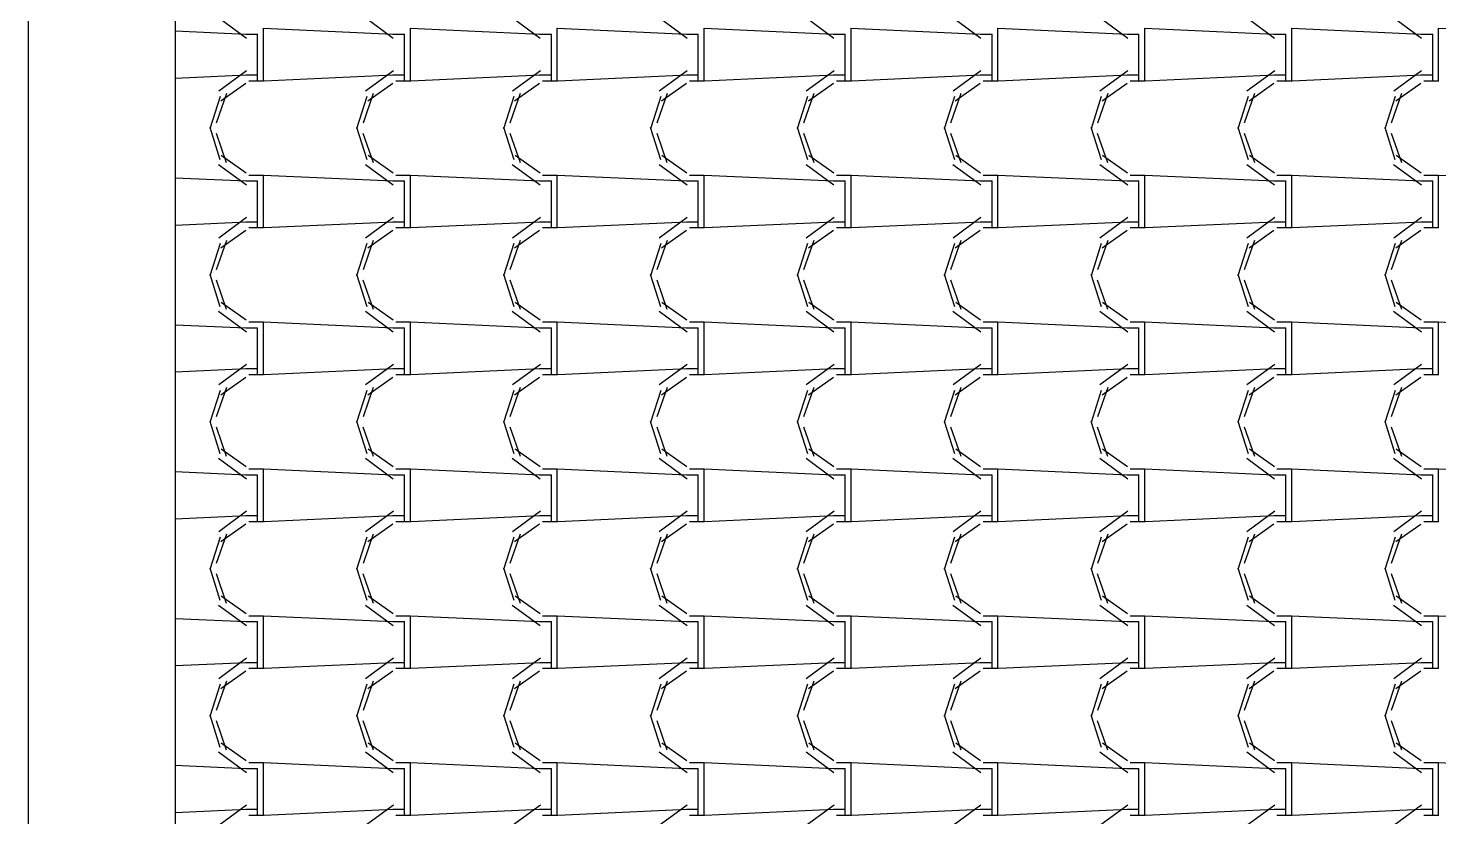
# Model space of a CAD drawing. Header units: millimetres. Extents: x -336 to -33, y -135 to 770.
# Drawn here: x -178.432 to -175.551, y 733.378 to 734.989 of the extents above; entities that cross this region are included whole.
import ezdxf

# ---------------------------------------------------------------- set-up
doc = ezdxf.new("R2010")
doc.units = ezdxf.units.MM
doc.header["$LTSCALE"] = 50
doc.header["$MEASUREMENT"] = 0
doc.layers.add('-HIDRO', color=8, linetype='CONTINUOUS')

msp = doc.modelspace()

# ---------------------------------------------------------------- linework, layer by layer
at = {"layer": '-HIDRO', "linetype": 'Continuous'}
for p, q in [((-178.4324, 747.2511), (-178.4324, 709.8333)), ((-178.1324, 746.9511), (-178.1324, 724.1333)), ((-177.9878, 734.9758), (-178.1324, 734.9823)), ((-178.0436, 735.0104), (-177.9866, 734.9684)), ((-177.6878, 734.9758), (-177.9518, 734.9878)), ((-177.9517, 734.8925), (-177.9517, 734.9885)), ((-177.7436, 735.0104), (-177.6866, 734.9684)), ((-177.3878, 734.9758), (-177.6518, 734.9878)), ((-177.6517, 734.8925), (-177.6517, 734.9885)), ((-177.4436, 735.0104), (-177.3866, 734.9684)), ((-177.0878, 734.9758), (-177.3518, 734.9878)), ((-177.3517, 734.8925), (-177.3517, 734.9885)), ((-177.1436, 735.0104), (-177.0866, 734.9684)), ((-176.7878, 734.9758), (-177.0518, 734.9878)), ((-177.0517, 734.8925), (-177.0517, 734.9885)), ((-176.8436, 735.0104), (-176.7866, 734.9684)), ((-176.4878, 734.9758), (-176.7518, 734.9878)), ((-176.7517, 734.8925), (-176.7517, 734.9885)), ((-176.5436, 735.0104), (-176.4866, 734.9684)), ((-176.1878, 734.9758), (-176.4518, 734.9878)), ((-176.4517, 734.8925), (-176.4517, 734.9885)), ((-176.2436, 735.0104), (-176.1866, 734.9684)), ((-175.8878, 734.9758), (-176.1518, 734.9878)), ((-176.1517, 734.8925), (-176.1517, 734.9885)), ((-175.9436, 735.0104), (-175.8866, 734.9684)), ((-175.5878, 734.9758), (-175.8518, 734.9878)), ((-175.8517, 734.8925), (-175.8517, 734.9885)), ((-175.6436, 735.0103), (-175.5866, 734.9683)), ((-175.2878, 734.9758), (-175.5518, 734.9878)), ((-175.5517, 734.8925), (-175.5517, 734.9885)), ((-177.9877, 734.9765), (-177.9637, 734.9765)), ((-177.9637, 734.8925), (-177.9637, 734.9765)), ((-177.6877, 734.9765), (-177.6637, 734.9765)), ((-177.6637, 734.8925), (-177.6637, 734.9765)), ((-177.3877, 734.9765), (-177.3637, 734.9765)), ((-177.3637, 734.8925), (-177.3637, 734.9765)), ((-177.0877, 734.9765), (-177.0637, 734.9765)), ((-177.0637, 734.8925), (-177.0637, 734.9765)), ((-176.7877, 734.9765), (-176.7637, 734.9765)), ((-176.7637, 734.8925), (-176.7637, 734.9765)), ((-176.4877, 734.9765), (-176.4637, 734.9765)), ((-176.4637, 734.8925), (-176.4637, 734.9765)), ((-176.1877, 734.9765), (-176.1637, 734.9765)), ((-176.1637, 734.8925), (-176.1637, 734.9765)), ((-175.8877, 734.9765), (-175.8637, 734.9765)), ((-175.8637, 734.8925), (-175.8637, 734.9765)), ((-175.5877, 734.9765), (-175.5637, 734.9765)), ((-175.5637, 734.8925), (-175.5637, 734.9765)), ((-177.9863, 734.9018), (-178.0433, 734.8598)), ((-177.6863, 734.9018), (-177.7433, 734.8598)), ((-177.3863, 734.9018), (-177.4433, 734.8598)), ((-177.0863, 734.9018), (-177.1433, 734.8598)), ((-176.7863, 734.9018), (-176.8433, 734.8598)), ((-176.4863, 734.9018), (-176.5433, 734.8598)), ((-176.1863, 734.9018), (-176.2433, 734.8598)), ((-175.8863, 734.9018), (-175.9433, 734.8598)), ((-175.5863, 734.9018), (-175.6433, 734.8598)), ((-177.9866, 734.8925), (-178.1324, 734.8859)), ((-177.9878, 734.8753), (-178.0388, 734.8393)), ((-177.9637, 734.8925), (-177.9877, 734.8925)), ((-177.9517, 734.8805), (-177.9817, 734.8805)), ((-177.9637, 734.8805), (-177.9637, 734.8925)), ((-177.9517, 734.8805), (-177.9517, 734.8925)), ((-177.6866, 734.8925), (-177.9506, 734.8805)), ((-177.6878, 734.8753), (-177.7388, 734.8393)), ((-177.6637, 734.8925), (-177.6877, 734.8925)), ((-177.6517, 734.8805), (-177.6817, 734.8805)), ((-177.6637, 734.8805), (-177.6637, 734.8925)), ((-177.6517, 734.8805), (-177.6517, 734.8925)), ((-177.3866, 734.8925), (-177.6506, 734.8805)), ((-177.3878, 734.8753), (-177.4388, 734.8393)), ((-177.3637, 734.8925), (-177.3877, 734.8925)), ((-177.3517, 734.8805), (-177.3817, 734.8805)), ((-177.3637, 734.8805), (-177.3637, 734.8925)), ((-177.3517, 734.8805), (-177.3517, 734.8925)), ((-177.0866, 734.8925), (-177.3506, 734.8805)), ((-177.0878, 734.8753), (-177.1388, 734.8393)), ((-177.0637, 734.8925), (-177.0877, 734.8925)), ((-177.0517, 734.8805), (-177.0817, 734.8805)), ((-177.0637, 734.8805), (-177.0637, 734.8925)), ((-177.0517, 734.8805), (-177.0517, 734.8925)), ((-176.7866, 734.8925), (-177.0506, 734.8805)), ((-176.7878, 734.8753), (-176.8388, 734.8393)), ((-176.7637, 734.8925), (-176.7877, 734.8925)), ((-176.7517, 734.8805), (-176.7817, 734.8805)), ((-176.7637, 734.8805), (-176.7637, 734.8925)), ((-176.7517, 734.8805), (-176.7517, 734.8925)), ((-176.4866, 734.8925), (-176.7506, 734.8805)), ((-176.4878, 734.8753), (-176.5388, 734.8393)), ((-176.4637, 734.8925), (-176.4877, 734.8925)), ((-176.4517, 734.8805), (-176.4817, 734.8805)), ((-176.4637, 734.8805), (-176.4637, 734.8925)), ((-176.4517, 734.8805), (-176.4517, 734.8925)), ((-176.1866, 734.8925), (-176.4506, 734.8805)), ((-176.1878, 734.8753), (-176.2388, 734.8393)), ((-176.1637, 734.8925), (-176.1877, 734.8925)), ((-176.1517, 734.8805), (-176.1817, 734.8805)), ((-176.1637, 734.8805), (-176.1637, 734.8925)), ((-176.1517, 734.8805), (-176.1517, 734.8925)), ((-175.8866, 734.8925), (-176.1506, 734.8805)), ((-175.8878, 734.8753), (-175.9388, 734.8393)), ((-175.8637, 734.8925), (-175.8877, 734.8925)), ((-175.8517, 734.8805), (-175.8817, 734.8805)), ((-175.8637, 734.8805), (-175.8637, 734.8925)), ((-175.8517, 734.8805), (-175.8517, 734.8925)), ((-175.5866, 734.8925), (-175.8506, 734.8805)), ((-175.5878, 734.8753), (-175.6388, 734.8393)), ((-175.5637, 734.8925), (-175.5877, 734.8925)), ((-175.5517, 734.8805), (-175.5817, 734.8805)), ((-175.5637, 734.8805), (-175.5637, 734.8925)), ((-175.5517, 734.8805), (-175.5517, 734.8925)), ((-178.0405, 734.8489), (-178.0615, 734.7829)), ((-178.0275, 734.8549), (-178.0485, 734.7949)), ((-177.7405, 734.8489), (-177.7615, 734.7829)), ((-177.7275, 734.8549), (-177.7485, 734.7949)), ((-177.4405, 734.8489), (-177.4615, 734.7829)), ((-177.4275, 734.8549), (-177.4485, 734.7949)), ((-177.1405, 734.8489), (-177.1615, 734.7829)), ((-177.1275, 734.8549), (-177.1485, 734.7949)), ((-176.8405, 734.8489), (-176.8615, 734.7829)), ((-176.8275, 734.8549), (-176.8485, 734.7949)), ((-176.5405, 734.8489), (-176.5615, 734.7829)), ((-176.5275, 734.8549), (-176.5485, 734.7949)), ((-176.2405, 734.8489), (-176.2615, 734.7829)), ((-176.2275, 734.8549), (-176.2485, 734.7949)), ((-175.9405, 734.8489), (-175.9615, 734.7829)), ((-175.9275, 734.8549), (-175.9485, 734.7949)), ((-175.6405, 734.8489), (-175.6615, 734.7829)), ((-175.6275, 734.8549), (-175.6485, 734.7949)), ((-178.0617, 734.7861), (-178.0407, 734.7201)), ((-177.7617, 734.7861), (-177.7407, 734.7201)), ((-177.4617, 734.7861), (-177.4407, 734.7201)), ((-177.1617, 734.7861), (-177.1407, 734.7201)), ((-176.8617, 734.7861), (-176.8407, 734.7201)), ((-176.5617, 734.7861), (-176.5407, 734.7201)), ((-176.2617, 734.7861), (-176.2407, 734.7201)), ((-175.9617, 734.7861), (-175.9407, 734.7201)), ((-175.6617, 734.7861), (-175.6407, 734.7201)), ((-178.0487, 734.7745), (-178.0277, 734.7145)), ((-177.7487, 734.7745), (-177.7277, 734.7145)), ((-177.4487, 734.7745), (-177.4277, 734.7145)), ((-177.1487, 734.7745), (-177.1277, 734.7145)), ((-176.8487, 734.7745), (-176.8277, 734.7145)), ((-176.5487, 734.7745), (-176.5277, 734.7145)), ((-176.2487, 734.7745), (-176.2277, 734.7145)), ((-175.9487, 734.7745), (-175.9277, 734.7145)), ((-175.6487, 734.7745), (-175.6277, 734.7145)), ((-178.038, 734.7291), (-177.987, 734.6931)), ((-177.738, 734.7291), (-177.687, 734.6931)), ((-177.438, 734.7291), (-177.387, 734.6931)), ((-177.138, 734.7291), (-177.087, 734.6931)), ((-176.838, 734.7291), (-176.787, 734.6931)), ((-176.538, 734.7291), (-176.487, 734.6931)), ((-176.238, 734.7291), (-176.187, 734.6931)), ((-175.938, 734.7291), (-175.887, 734.6931)), ((-175.638, 734.7291), (-175.587, 734.6931)), ((-178.0436, 734.7104), (-177.9866, 734.6684)), ((-177.7436, 734.7104), (-177.6866, 734.6684)), ((-177.4436, 734.7104), (-177.3866, 734.6684)), ((-177.1436, 734.7104), (-177.0866, 734.6684)), ((-176.8436, 734.7104), (-176.7866, 734.6684)), ((-176.5436, 734.7104), (-176.4866, 734.6684)), ((-176.2436, 734.7104), (-176.1866, 734.6684)), ((-175.9436, 734.7104), (-175.8866, 734.6684)), ((-175.6436, 734.7104), (-175.5866, 734.6684)), ((-177.9878, 734.6758), (-178.1324, 734.6823)), ((-177.9877, 734.6765), (-177.9637, 734.6765)), ((-177.9817, 734.6885), (-177.9517, 734.6885)), ((-177.9637, 734.5925), (-177.9637, 734.6765)), ((-177.6878, 734.6758), (-177.9518, 734.6878)), ((-177.9517, 734.5925), (-177.9517, 734.6885)), ((-177.6877, 734.6765), (-177.6637, 734.6765)), ((-177.6817, 734.6885), (-177.6517, 734.6885)), ((-177.6637, 734.5925), (-177.6637, 734.6765)), ((-177.3878, 734.6758), (-177.6518, 734.6878)), ((-177.6517, 734.5925), (-177.6517, 734.6885)), ((-177.3877, 734.6765), (-177.3637, 734.6765)), ((-177.3817, 734.6885), (-177.3517, 734.6885)), ((-177.3637, 734.5925), (-177.3637, 734.6765)), ((-177.0878, 734.6758), (-177.3518, 734.6878)), ((-177.3517, 734.5925), (-177.3517, 734.6885)), ((-177.0877, 734.6765), (-177.0637, 734.6765)), ((-177.0817, 734.6885), (-177.0517, 734.6885)), ((-177.0637, 734.5925), (-177.0637, 734.6765)), ((-176.7878, 734.6758), (-177.0518, 734.6878)), ((-177.0517, 734.5925), (-177.0517, 734.6885)), ((-176.7877, 734.6765), (-176.7637, 734.6765)), ((-176.7817, 734.6885), (-176.7517, 734.6885)), ((-176.7637, 734.5925), (-176.7637, 734.6765)), ((-176.4878, 734.6758), (-176.7518, 734.6878)), ((-176.7517, 734.5925), (-176.7517, 734.6885)), ((-176.4877, 734.6765), (-176.4637, 734.6765)), ((-176.4817, 734.6885), (-176.4517, 734.6885)), ((-176.4637, 734.5925), (-176.4637, 734.6765)), ((-176.1878, 734.6758), (-176.4518, 734.6878)), ((-176.4517, 734.5925), (-176.4517, 734.6885)), ((-176.1877, 734.6765), (-176.1637, 734.6765)), ((-176.1817, 734.6885), (-176.1517, 734.6885)), ((-176.1637, 734.5925), (-176.1637, 734.6765)), ((-175.8878, 734.6758), (-176.1518, 734.6878)), ((-176.1517, 734.5925), (-176.1517, 734.6885)), ((-175.8877, 734.6765), (-175.8637, 734.6765)), ((-175.8817, 734.6885), (-175.8517, 734.6885)), ((-175.8637, 734.5925), (-175.8637, 734.6765)), ((-175.5878, 734.6758), (-175.8518, 734.6878)), ((-175.8517, 734.5925), (-175.8517, 734.6885)), ((-175.5877, 734.6765), (-175.5637, 734.6765)), ((-175.5817, 734.6885), (-175.5517, 734.6885)), ((-175.5637, 734.5925), (-175.5637, 734.6765)), ((-175.2878, 734.6758), (-175.5518, 734.6878)), ((-175.5517, 734.5925), (-175.5517, 734.6885)), ((-177.9866, 734.5925), (-178.1324, 734.5859)), ((-177.9863, 734.6018), (-178.0433, 734.5598)), ((-177.9637, 734.5925), (-177.9877, 734.5925)), ((-177.9517, 734.5805), (-177.9817, 734.5805)), ((-177.9637, 734.5805), (-177.9637, 734.5925)), ((-177.9517, 734.5805), (-177.9517, 734.5925)), ((-177.6866, 734.5925), (-177.9506, 734.5805)), ((-177.6863, 734.6018), (-177.7433, 734.5598)), ((-177.6637, 734.5925), (-177.6877, 734.5925)), ((-177.6517, 734.5805), (-177.6817, 734.5805)), ((-177.6637, 734.5805), (-177.6637, 734.5925)), ((-177.6517, 734.5805), (-177.6517, 734.5925)), ((-177.3866, 734.5925), (-177.6506, 734.5805)), ((-177.3863, 734.6018), (-177.4433, 734.5598)), ((-177.3637, 734.5925), (-177.3877, 734.5925)), ((-177.3517, 734.5805), (-177.3817, 734.5805)), ((-177.3637, 734.5805), (-177.3637, 734.5925)), ((-177.3517, 734.5805), (-177.3517, 734.5925)), ((-177.0866, 734.5925), (-177.3506, 734.5805)), ((-177.0863, 734.6018), (-177.1433, 734.5598)), ((-177.0637, 734.5925), (-177.0877, 734.5925)), ((-177.0517, 734.5805), (-177.0817, 734.5805)), ((-177.0637, 734.5805), (-177.0637, 734.5925)), ((-177.0517, 734.5805), (-177.0517, 734.5925)), ((-176.7866, 734.5925), (-177.0506, 734.5805)), ((-176.7863, 734.6018), (-176.8433, 734.5598)), ((-176.7637, 734.5925), (-176.7877, 734.5925)), ((-176.7517, 734.5805), (-176.7817, 734.5805)), ((-176.7637, 734.5805), (-176.7637, 734.5925)), ((-176.7517, 734.5805), (-176.7517, 734.5925)), ((-176.4866, 734.5925), (-176.7506, 734.5805)), ((-176.4863, 734.6018), (-176.5433, 734.5598)), ((-176.4637, 734.5925), (-176.4877, 734.5925)), ((-176.4517, 734.5805), (-176.4817, 734.5805)), ((-176.4637, 734.5805), (-176.4637, 734.5925)), ((-176.4517, 734.5805), (-176.4517, 734.5925)), ((-176.1866, 734.5925), (-176.4506, 734.5805)), ((-176.1863, 734.6018), (-176.2433, 734.5598)), ((-176.1637, 734.5925), (-176.1877, 734.5925)), ((-176.1517, 734.5805), (-176.1817, 734.5805)), ((-176.1637, 734.5805), (-176.1637, 734.5925)), ((-176.1517, 734.5805), (-176.1517, 734.5925)), ((-175.8866, 734.5925), (-176.1506, 734.5805)), ((-175.8863, 734.6018), (-175.9433, 734.5598)), ((-175.8637, 734.5925), (-175.8877, 734.5925)), ((-175.8517, 734.5805), (-175.8817, 734.5805)), ((-175.8637, 734.5805), (-175.8637, 734.5925)), ((-175.8517, 734.5805), (-175.8517, 734.5925)), ((-175.5866, 734.5925), (-175.8506, 734.5805)), ((-175.5863, 734.6018), (-175.6433, 734.5598)), ((-175.5637, 734.5925), (-175.5877, 734.5925)), ((-175.5517, 734.5805), (-175.5817, 734.5805)), ((-175.5637, 734.5805), (-175.5637, 734.5925)), ((-175.5517, 734.5805), (-175.5517, 734.5925)), ((-178.0275, 734.5549), (-178.0485, 734.4949)), ((-177.9878, 734.5753), (-178.0388, 734.5393)), ((-177.7275, 734.5549), (-177.7485, 734.4949)), ((-177.6878, 734.5753), (-177.7388, 734.5393)), ((-177.4275, 734.5549), (-177.4485, 734.4949)), ((-177.3878, 734.5753), (-177.4388, 734.5393)), ((-177.1275, 734.5549), (-177.1485, 734.4949)), ((-177.0878, 734.5753), (-177.1388, 734.5393)), ((-176.8275, 734.5549), (-176.8485, 734.4949)), ((-176.7878, 734.5753), (-176.8388, 734.5393)), ((-176.5275, 734.5549), (-176.5485, 734.4949)), ((-176.4878, 734.5753), (-176.5388, 734.5393)), ((-176.2275, 734.5549), (-176.2485, 734.4949)), ((-176.1878, 734.5753), (-176.2388, 734.5393)), ((-175.9275, 734.5549), (-175.9485, 734.4949)), ((-175.8878, 734.5753), (-175.9388, 734.5393)), ((-175.6275, 734.5549), (-175.6485, 734.4949)), ((-175.5878, 734.5753), (-175.6388, 734.5393)), ((-178.0405, 734.5489), (-178.0615, 734.4829)), ((-177.7405, 734.5489), (-177.7615, 734.4829)), ((-177.4405, 734.5489), (-177.4615, 734.4829)), ((-177.1405, 734.5489), (-177.1615, 734.4829)), ((-176.8405, 734.5489), (-176.8615, 734.4829)), ((-176.5405, 734.5489), (-176.5615, 734.4829)), ((-176.2405, 734.5489), (-176.2615, 734.4829)), ((-175.9405, 734.5489), (-175.9615, 734.4829)), ((-175.6405, 734.5489), (-175.6615, 734.4829)), ((-178.0617, 734.4861), (-178.0407, 734.4201)), ((-178.0487, 734.4745), (-178.0277, 734.4145)), ((-177.7617, 734.4861), (-177.7407, 734.4201)), ((-177.7487, 734.4745), (-177.7277, 734.4145)), ((-177.4617, 734.4861), (-177.4407, 734.4201)), ((-177.4487, 734.4745), (-177.4277, 734.4145)), ((-177.1617, 734.4861), (-177.1407, 734.4201)), ((-177.1487, 734.4745), (-177.1277, 734.4145)), ((-176.8617, 734.4861), (-176.8407, 734.4201)), ((-176.8487, 734.4745), (-176.8277, 734.4145)), ((-176.5617, 734.4861), (-176.5407, 734.4201)), ((-176.5487, 734.4745), (-176.5277, 734.4145)), ((-176.2617, 734.4861), (-176.2407, 734.4201)), ((-176.2487, 734.4745), (-176.2277, 734.4145)), ((-175.9617, 734.4861), (-175.9407, 734.4201)), ((-175.9487, 734.4745), (-175.9277, 734.4145)), ((-175.6617, 734.4861), (-175.6407, 734.4201)), ((-175.6487, 734.4745), (-175.6277, 734.4145)), ((-178.0436, 734.4104), (-177.9866, 734.3684)), ((-178.038, 734.4291), (-177.987, 734.3931)), ((-177.7436, 734.4104), (-177.6866, 734.3684)), ((-177.738, 734.4291), (-177.687, 734.3931)), ((-177.4436, 734.4104), (-177.3866, 734.3684)), ((-177.438, 734.4291), (-177.387, 734.3931)), ((-177.1436, 734.4104), (-177.0866, 734.3684)), ((-177.138, 734.4291), (-177.087, 734.3931)), ((-176.8436, 734.4104), (-176.7866, 734.3684)), ((-176.838, 734.4291), (-176.787, 734.3931)), ((-176.5436, 734.4104), (-176.4866, 734.3684)), ((-176.538, 734.4291), (-176.487, 734.3931)), ((-176.2436, 734.4104), (-176.1866, 734.3684)), ((-176.238, 734.4291), (-176.187, 734.3931)), ((-175.9436, 734.4104), (-175.8866, 734.3684)), ((-175.938, 734.4291), (-175.887, 734.3931)), ((-175.6436, 734.4104), (-175.5866, 734.3684)), ((-175.638, 734.4291), (-175.587, 734.3931)), ((-177.9878, 734.3758), (-178.1324, 734.3823)), ((-177.9817, 734.3885), (-177.9517, 734.3885)), ((-177.6878, 734.3758), (-177.9518, 734.3878)), ((-177.9517, 734.2925), (-177.9517, 734.3885)), ((-177.6817, 734.3885), (-177.6517, 734.3885)), ((-177.3878, 734.3758), (-177.6518, 734.3878)), ((-177.6517, 734.2925), (-177.6517, 734.3885)), ((-177.3817, 734.3885), (-177.3517, 734.3885)), ((-177.0878, 734.3758), (-177.3518, 734.3878)), ((-177.3517, 734.2925), (-177.3517, 734.3885)), ((-177.0817, 734.3885), (-177.0517, 734.3885)), ((-176.7878, 734.3758), (-177.0518, 734.3878)), ((-177.0517, 734.2925), (-177.0517, 734.3885)), ((-176.7817, 734.3885), (-176.7517, 734.3885)), ((-176.4878, 734.3758), (-176.7518, 734.3878)), ((-176.7517, 734.2925), (-176.7517, 734.3885)), ((-176.4817, 734.3885), (-176.4517, 734.3885)), ((-176.1878, 734.3758), (-176.4518, 734.3878)), ((-176.4517, 734.2925), (-176.4517, 734.3885)), ((-176.1817, 734.3885), (-176.1517, 734.3885)), ((-175.8878, 734.3758), (-176.1518, 734.3878)), ((-176.1517, 734.2925), (-176.1517, 734.3885)), ((-175.8817, 734.3885), (-175.8517, 734.3885)), ((-175.5878, 734.3758), (-175.8518, 734.3878)), ((-175.8517, 734.2925), (-175.8517, 734.3885)), ((-175.5817, 734.3885), (-175.5517, 734.3885)), ((-175.2878, 734.3758), (-175.5518, 734.3878)), ((-175.5517, 734.2925), (-175.5517, 734.3885)), ((-177.9877, 734.3765), (-177.9637, 734.3765)), ((-177.9637, 734.2925), (-177.9637, 734.3765)), ((-177.6877, 734.3765), (-177.6637, 734.3765)), ((-177.6637, 734.2925), (-177.6637, 734.3765)), ((-177.3877, 734.3765), (-177.3637, 734.3765)), ((-177.3637, 734.2925), (-177.3637, 734.3765)), ((-177.0877, 734.3765), (-177.0637, 734.3765)), ((-177.0637, 734.2925), (-177.0637, 734.3765)), ((-176.7877, 734.3765), (-176.7637, 734.3765)), ((-176.7637, 734.2925), (-176.7637, 734.3765)), ((-176.4877, 734.3765), (-176.4637, 734.3765)), ((-176.4637, 734.2925), (-176.4637, 734.3765)), ((-176.1877, 734.3765), (-176.1637, 734.3765)), ((-176.1637, 734.2925), (-176.1637, 734.3765)), ((-175.8877, 734.3765), (-175.8637, 734.3765)), ((-175.8637, 734.2925), (-175.8637, 734.3765)), ((-175.5877, 734.3765), (-175.5637, 734.3765)), ((-175.5637, 734.2925), (-175.5637, 734.3765)), ((-177.9866, 734.2925), (-178.1324, 734.2859)), ((-177.9863, 734.3018), (-178.0433, 734.2598)), ((-177.9637, 734.2925), (-177.9877, 734.2925)), ((-177.9637, 734.2805), (-177.9637, 734.2925)), ((-177.9517, 734.2805), (-177.9517, 734.2925)), ((-177.6866, 734.2925), (-177.9506, 734.2805)), ((-177.6863, 734.3018), (-177.7433, 734.2598)), ((-177.6637, 734.2925), (-177.6877, 734.2925)), ((-177.6637, 734.2805), (-177.6637, 734.2925)), ((-177.6517, 734.2805), (-177.6517, 734.2925)), ((-177.3866, 734.2925), (-177.6506, 734.2805)), ((-177.3863, 734.3018), (-177.4433, 734.2598)), ((-177.3637, 734.2925), (-177.3877, 734.2925)), ((-177.3637, 734.2805), (-177.3637, 734.2925)), ((-177.3517, 734.2805), (-177.3517, 734.2925)), ((-177.0866, 734.2925), (-177.3506, 734.2805)), ((-177.0863, 734.3018), (-177.1433, 734.2598)), ((-177.0637, 734.2925), (-177.0877, 734.2925)), ((-177.0637, 734.2805), (-177.0637, 734.2925)), ((-177.0517, 734.2805), (-177.0517, 734.2925)), ((-176.7866, 734.2925), (-177.0506, 734.2805)), ((-176.7863, 734.3018), (-176.8433, 734.2598)), ((-176.7637, 734.2925), (-176.7877, 734.2925)), ((-176.7637, 734.2805), (-176.7637, 734.2925)), ((-176.7517, 734.2805), (-176.7517, 734.2925)), ((-176.4866, 734.2925), (-176.7506, 734.2805)), ((-176.4863, 734.3018), (-176.5433, 734.2598)), ((-176.4637, 734.2925), (-176.4877, 734.2925)), ((-176.4637, 734.2805), (-176.4637, 734.2925)), ((-176.4517, 734.2805), (-176.4517, 734.2925)), ((-176.1866, 734.2925), (-176.4506, 734.2805)), ((-176.1863, 734.3018), (-176.2433, 734.2598)), ((-176.1637, 734.2925), (-176.1877, 734.2925)), ((-176.1637, 734.2805), (-176.1637, 734.2925)), ((-176.1517, 734.2805), (-176.1517, 734.2925)), ((-175.8866, 734.2925), (-176.1506, 734.2805)), ((-175.8863, 734.3018), (-175.9433, 734.2598)), ((-175.8637, 734.2925), (-175.8877, 734.2925)), ((-175.8637, 734.2805), (-175.8637, 734.2925)), ((-175.8517, 734.2805), (-175.8517, 734.2925)), ((-175.5866, 734.2925), (-175.8506, 734.2805)), ((-175.5863, 734.3018), (-175.6433, 734.2598)), ((-175.5637, 734.2925), (-175.5877, 734.2925)), ((-175.5637, 734.2805), (-175.5637, 734.2925)), ((-175.5517, 734.2805), (-175.5517, 734.2925)), ((-177.9878, 734.2753), (-178.0388, 734.2393)), ((-177.9517, 734.2805), (-177.9817, 734.2805)), ((-177.6878, 734.2753), (-177.7388, 734.2393)), ((-177.6517, 734.2805), (-177.6817, 734.2805)), ((-177.3878, 734.2753), (-177.4388, 734.2393)), ((-177.3517, 734.2805), (-177.3817, 734.2805)), ((-177.0878, 734.2753), (-177.1388, 734.2393)), ((-177.0517, 734.2805), (-177.0817, 734.2805)), ((-176.7878, 734.2753), (-176.8388, 734.2393)), ((-176.7517, 734.2805), (-176.7817, 734.2805)), ((-176.4878, 734.2753), (-176.5388, 734.2393)), ((-176.4517, 734.2805), (-176.4817, 734.2805)), ((-176.1878, 734.2753), (-176.2388, 734.2393)), ((-176.1517, 734.2805), (-176.1817, 734.2805)), ((-175.8878, 734.2753), (-175.9388, 734.2393)), ((-175.8517, 734.2805), (-175.8817, 734.2805)), ((-175.5878, 734.2753), (-175.6388, 734.2393)), ((-175.5517, 734.2805), (-175.5817, 734.2805)), ((-178.0405, 734.2489), (-178.0615, 734.1829)), ((-178.0275, 734.2549), (-178.0485, 734.1949)), ((-177.7405, 734.2489), (-177.7615, 734.1829)), ((-177.7275, 734.2549), (-177.7485, 734.1949)), ((-177.4405, 734.2489), (-177.4615, 734.1829)), ((-177.4275, 734.2549), (-177.4485, 734.1949)), ((-177.1405, 734.2489), (-177.1615, 734.1829)), ((-177.1275, 734.2549), (-177.1485, 734.1949)), ((-176.8405, 734.2489), (-176.8615, 734.1829)), ((-176.8275, 734.2549), (-176.8485, 734.1949)), ((-176.5405, 734.2489), (-176.5615, 734.1829)), ((-176.5275, 734.2549), (-176.5485, 734.1949)), ((-176.2405, 734.2489), (-176.2615, 734.1829)), ((-176.2275, 734.2549), (-176.2485, 734.1949)), ((-175.9405, 734.2489), (-175.9615, 734.1829)), ((-175.9275, 734.2549), (-175.9485, 734.1949)), ((-175.6405, 734.2489), (-175.6615, 734.1829)), ((-175.6275, 734.2549), (-175.6485, 734.1949)), ((-178.0617, 734.1861), (-178.0407, 734.1201)), ((-177.7617, 734.1861), (-177.7407, 734.1201)), ((-177.4617, 734.1861), (-177.4407, 734.1201)), ((-177.1617, 734.1861), (-177.1407, 734.1201)), ((-176.8617, 734.1861), (-176.8407, 734.1201)), ((-176.5617, 734.1861), (-176.5407, 734.1201)), ((-176.2617, 734.1861), (-176.2407, 734.1201)), ((-175.9617, 734.1861), (-175.9407, 734.1201)), ((-175.6617, 734.1861), (-175.6407, 734.1201)), ((-178.0487, 734.1745), (-178.0277, 734.1145)), ((-177.7487, 734.1745), (-177.7277, 734.1145)), ((-177.4487, 734.1745), (-177.4277, 734.1145)), ((-177.1487, 734.1745), (-177.1277, 734.1145)), ((-176.8487, 734.1745), (-176.8277, 734.1145)), ((-176.5487, 734.1745), (-176.5277, 734.1145)), ((-176.2487, 734.1745), (-176.2277, 734.1145)), ((-175.9487, 734.1745), (-175.9277, 734.1145)), ((-175.6487, 734.1745), (-175.6277, 734.1145)), ((-178.038, 734.1291), (-177.987, 734.0931)), ((-177.738, 734.1291), (-177.687, 734.0931)), ((-177.438, 734.1291), (-177.387, 734.0931)), ((-177.138, 734.1291), (-177.087, 734.0931)), ((-176.838, 734.1291), (-176.787, 734.0931)), ((-176.538, 734.1291), (-176.487, 734.0931)), ((-176.238, 734.1291), (-176.187, 734.0931)), ((-175.938, 734.1291), (-175.887, 734.0931)), ((-175.638, 734.1291), (-175.587, 734.0931)), ((-178.0436, 734.1104), (-177.9866, 734.0684)), ((-177.7436, 734.1104), (-177.6866, 734.0684)), ((-177.4436, 734.1104), (-177.3866, 734.0684)), ((-177.1436, 734.1104), (-177.0866, 734.0684)), ((-176.8436, 734.1104), (-176.7866, 734.0684)), ((-176.5436, 734.1104), (-176.4866, 734.0684)), ((-176.2436, 734.1104), (-176.1866, 734.0684)), ((-175.9436, 734.1104), (-175.8866, 734.0684)), ((-175.6436, 734.1104), (-175.5866, 734.0684)), ((-177.9878, 734.0758), (-178.1324, 734.0823)), ((-177.9877, 734.0765), (-177.9637, 734.0765)), ((-177.9817, 734.0885), (-177.9517, 734.0885)), ((-177.9637, 733.9925), (-177.9637, 734.0765)), ((-177.6878, 734.0758), (-177.9518, 734.0878)), ((-177.9517, 733.9925), (-177.9517, 734.0885)), ((-177.6877, 734.0765), (-177.6637, 734.0765)), ((-177.6817, 734.0885), (-177.6517, 734.0885)), ((-177.6637, 733.9925), (-177.6637, 734.0765)), ((-177.3878, 734.0758), (-177.6518, 734.0878)), ((-177.6517, 733.9925), (-177.6517, 734.0885)), ((-177.3877, 734.0765), (-177.3637, 734.0765)), ((-177.3817, 734.0885), (-177.3517, 734.0885)), ((-177.3637, 733.9925), (-177.3637, 734.0765)), ((-177.0878, 734.0758), (-177.3518, 734.0878)), ((-177.3517, 733.9925), (-177.3517, 734.0885)), ((-177.0877, 734.0765), (-177.0637, 734.0765)), ((-177.0817, 734.0885), (-177.0517, 734.0885)), ((-177.0637, 733.9925), (-177.0637, 734.0765)), ((-176.7878, 734.0758), (-177.0518, 734.0878)), ((-177.0517, 733.9925), (-177.0517, 734.0885)), ((-176.7877, 734.0765), (-176.7637, 734.0765)), ((-176.7817, 734.0885), (-176.7517, 734.0885)), ((-176.7637, 733.9925), (-176.7637, 734.0765)), ((-176.4878, 734.0758), (-176.7518, 734.0878)), ((-176.7517, 733.9925), (-176.7517, 734.0885)), ((-176.4877, 734.0765), (-176.4637, 734.0765)), ((-176.4817, 734.0885), (-176.4517, 734.0885)), ((-176.4637, 733.9925), (-176.4637, 734.0765)), ((-176.1878, 734.0758), (-176.4518, 734.0878)), ((-176.4517, 733.9925), (-176.4517, 734.0885)), ((-176.1877, 734.0765), (-176.1637, 734.0765)), ((-176.1817, 734.0885), (-176.1517, 734.0885)), ((-176.1637, 733.9925), (-176.1637, 734.0765)), ((-175.8878, 734.0758), (-176.1518, 734.0878)), ((-176.1517, 733.9925), (-176.1517, 734.0885)), ((-175.8877, 734.0765), (-175.8637, 734.0765)), ((-175.8817, 734.0885), (-175.8517, 734.0885)), ((-175.8637, 733.9925), (-175.8637, 734.0765)), ((-175.5878, 734.0758), (-175.8518, 734.0878)), ((-175.8517, 733.9925), (-175.8517, 734.0885)), ((-175.5877, 734.0765), (-175.5637, 734.0765)), ((-175.5817, 734.0885), (-175.5517, 734.0885)), ((-175.5637, 733.9925), (-175.5637, 734.0765)), ((-175.2878, 734.0758), (-175.5518, 734.0878)), ((-175.5517, 733.9925), (-175.5517, 734.0885)), ((-177.9866, 733.9925), (-178.1324, 733.9859)), ((-177.9863, 734.0018), (-178.0433, 733.9598)), ((-177.9878, 733.9753), (-178.0388, 733.9393)), ((-177.9637, 733.9925), (-177.9877, 733.9925)), ((-177.9517, 733.9805), (-177.9817, 733.9805)), ((-177.9637, 733.9805), (-177.9637, 733.9925)), ((-177.9517, 733.9805), (-177.9517, 733.9925)), ((-177.6866, 733.9925), (-177.9506, 733.9805)), ((-177.6863, 734.0018), (-177.7433, 733.9598)), ((-177.6878, 733.9753), (-177.7388, 733.9393)), ((-177.6637, 733.9925), (-177.6877, 733.9925)), ((-177.6517, 733.9805), (-177.6817, 733.9805)), ((-177.6637, 733.9805), (-177.6637, 733.9925)), ((-177.6517, 733.9805), (-177.6517, 733.9925)), ((-177.3866, 733.9925), (-177.6506, 733.9805)), ((-177.3863, 734.0018), (-177.4433, 733.9598)), ((-177.3878, 733.9753), (-177.4388, 733.9393)), ((-177.3637, 733.9925), (-177.3877, 733.9925)), ((-177.3517, 733.9805), (-177.3817, 733.9805)), ((-177.3637, 733.9805), (-177.3637, 733.9925)), ((-177.3517, 733.9805), (-177.3517, 733.9925)), ((-177.0866, 733.9925), (-177.3506, 733.9805)), ((-177.0863, 734.0018), (-177.1433, 733.9598)), ((-177.0878, 733.9753), (-177.1388, 733.9393)), ((-177.0637, 733.9925), (-177.0877, 733.9925)), ((-177.0517, 733.9805), (-177.0817, 733.9805)), ((-177.0637, 733.9805), (-177.0637, 733.9925)), ((-177.0517, 733.9805), (-177.0517, 733.9925)), ((-176.7866, 733.9925), (-177.0506, 733.9805)), ((-176.7863, 734.0018), (-176.8433, 733.9598)), ((-176.7878, 733.9753), (-176.8388, 733.9393)), ((-176.7637, 733.9925), (-176.7877, 733.9925)), ((-176.7517, 733.9805), (-176.7817, 733.9805)), ((-176.7637, 733.9805), (-176.7637, 733.9925)), ((-176.7517, 733.9805), (-176.7517, 733.9925)), ((-176.4866, 733.9925), (-176.7506, 733.9805)), ((-176.4863, 734.0018), (-176.5433, 733.9598)), ((-176.4878, 733.9753), (-176.5388, 733.9393)), ((-176.4637, 733.9925), (-176.4877, 733.9925)), ((-176.4517, 733.9805), (-176.4817, 733.9805)), ((-176.4637, 733.9805), (-176.4637, 733.9925)), ((-176.4517, 733.9805), (-176.4517, 733.9925)), ((-176.1866, 733.9925), (-176.4506, 733.9805)), ((-176.1863, 734.0018), (-176.2433, 733.9598)), ((-176.1878, 733.9753), (-176.2388, 733.9393)), ((-176.1637, 733.9925), (-176.1877, 733.9925)), ((-176.1517, 733.9805), (-176.1817, 733.9805)), ((-176.1637, 733.9805), (-176.1637, 733.9925)), ((-176.1517, 733.9805), (-176.1517, 733.9925)), ((-175.8866, 733.9925), (-176.1506, 733.9805)), ((-175.8863, 734.0018), (-175.9433, 733.9598)), ((-175.8878, 733.9753), (-175.9388, 733.9393)), ((-175.8637, 733.9925), (-175.8877, 733.9925)), ((-175.8517, 733.9805), (-175.8817, 733.9805)), ((-175.8637, 733.9805), (-175.8637, 733.9925)), ((-175.8517, 733.9805), (-175.8517, 733.9925)), ((-175.5866, 733.9925), (-175.8506, 733.9805)), ((-175.5863, 734.0018), (-175.6433, 733.9598)), ((-175.5878, 733.9752), (-175.6388, 733.9392)), ((-175.5637, 733.9925), (-175.5877, 733.9925)), ((-175.5517, 733.9805), (-175.5817, 733.9805)), ((-175.5637, 733.9805), (-175.5637, 733.9925)), ((-175.5517, 733.9805), (-175.5517, 733.9925)), ((-178.0405, 733.9489), (-178.0615, 733.8829)), ((-178.0275, 733.9549), (-178.0485, 733.8949)), ((-177.7405, 733.9489), (-177.7615, 733.8829)), ((-177.7275, 733.9549), (-177.7485, 733.8949)), ((-177.4405, 733.9489), (-177.4615, 733.8829)), ((-177.4275, 733.9549), (-177.4485, 733.8949)), ((-177.1405, 733.9489), (-177.1615, 733.8829)), ((-177.1275, 733.9549), (-177.1485, 733.8949)), ((-176.8405, 733.9489), (-176.8615, 733.8829)), ((-176.8275, 733.9549), (-176.8485, 733.8949)), ((-176.5405, 733.9489), (-176.5615, 733.8829)), ((-176.5275, 733.9549), (-176.5485, 733.8949)), ((-176.2405, 733.9489), (-176.2615, 733.8829)), ((-176.2275, 733.9549), (-176.2485, 733.8949)), ((-175.9405, 733.9489), (-175.9615, 733.8829)), ((-175.9275, 733.9549), (-175.9485, 733.8949)), ((-175.6405, 733.9489), (-175.6615, 733.8829)), ((-175.6275, 733.9549), (-175.6485, 733.8949)), ((-178.0617, 733.8861), (-178.0407, 733.8201)), ((-178.0487, 733.8745), (-178.0277, 733.8145)), ((-177.7617, 733.8861), (-177.7407, 733.8201)), ((-177.7487, 733.8745), (-177.7277, 733.8145)), ((-177.4617, 733.8861), (-177.4407, 733.8201)), ((-177.4487, 733.8745), (-177.4277, 733.8145)), ((-177.1617, 733.8861), (-177.1407, 733.8201)), ((-177.1487, 733.8745), (-177.1277, 733.8145)), ((-176.8617, 733.8861), (-176.8407, 733.8201)), ((-176.8487, 733.8745), (-176.8277, 733.8145)), ((-176.5617, 733.8861), (-176.5407, 733.8201)), ((-176.5487, 733.8745), (-176.5277, 733.8145)), ((-176.2617, 733.8861), (-176.2407, 733.8201)), ((-176.2487, 733.8745), (-176.2277, 733.8145)), ((-175.9617, 733.8861), (-175.9407, 733.8201)), ((-175.9487, 733.8745), (-175.9277, 733.8145)), ((-175.6617, 733.8861), (-175.6407, 733.8201)), ((-175.6487, 733.8745), (-175.6277, 733.8145)), ((-178.0436, 733.8104), (-177.9866, 733.7684)), ((-178.038, 733.8291), (-177.987, 733.7931)), ((-177.7436, 733.8104), (-177.6866, 733.7684)), ((-177.738, 733.8291), (-177.687, 733.7931)), ((-177.4436, 733.8104), (-177.3866, 733.7684)), ((-177.438, 733.8291), (-177.387, 733.7931)), ((-177.1436, 733.8104), (-177.0866, 733.7684)), ((-177.138, 733.8291), (-177.087, 733.7931)), ((-176.8436, 733.8104), (-176.7866, 733.7684)), ((-176.838, 733.8291), (-176.787, 733.7931)), ((-176.5436, 733.8104), (-176.4866, 733.7684)), ((-176.538, 733.8291), (-176.487, 733.7931)), ((-176.2436, 733.8104), (-176.1866, 733.7684)), ((-176.238, 733.8291), (-176.187, 733.7931)), ((-175.9436, 733.8104), (-175.8866, 733.7684)), ((-175.938, 733.8291), (-175.887, 733.7931)), ((-175.6436, 733.8104), (-175.5866, 733.7684)), ((-175.638, 733.8291), (-175.587, 733.7931)), ((-177.9878, 733.7758), (-178.1324, 733.7823)), ((-177.9877, 733.7765), (-177.9637, 733.7765)), ((-177.9817, 733.7885), (-177.9517, 733.7885)), ((-177.9637, 733.6925), (-177.9637, 733.7765)), ((-177.6878, 733.7758), (-177.9518, 733.7878)), ((-177.9517, 733.6925), (-177.9517, 733.7885)), ((-177.6877, 733.7765), (-177.6637, 733.7765)), ((-177.6817, 733.7885), (-177.6517, 733.7885)), ((-177.6637, 733.6925), (-177.6637, 733.7765)), ((-177.3878, 733.7758), (-177.6518, 733.7878)), ((-177.6517, 733.6925), (-177.6517, 733.7885)), ((-177.3877, 733.7765), (-177.3637, 733.7765)), ((-177.3817, 733.7885), (-177.3517, 733.7885)), ((-177.3637, 733.6925), (-177.3637, 733.7765)), ((-177.0878, 733.7758), (-177.3518, 733.7878)), ((-177.3517, 733.6925), (-177.3517, 733.7885)), ((-177.0877, 733.7765), (-177.0637, 733.7765)), ((-177.0817, 733.7885), (-177.0517, 733.7885)), ((-177.0637, 733.6925), (-177.0637, 733.7765)), ((-176.7878, 733.7758), (-177.0518, 733.7878)), ((-177.0517, 733.6925), (-177.0517, 733.7885)), ((-176.7877, 733.7765), (-176.7637, 733.7765)), ((-176.7817, 733.7885), (-176.7517, 733.7885)), ((-176.7637, 733.6925), (-176.7637, 733.7765)), ((-176.4878, 733.7758), (-176.7518, 733.7878)), ((-176.7517, 733.6925), (-176.7517, 733.7885)), ((-176.4877, 733.7765), (-176.4637, 733.7765)), ((-176.4817, 733.7885), (-176.4517, 733.7885)), ((-176.4637, 733.6925), (-176.4637, 733.7765)), ((-176.1878, 733.7758), (-176.4518, 733.7878)), ((-176.4517, 733.6925), (-176.4517, 733.7885)), ((-176.1877, 733.7765), (-176.1637, 733.7765)), ((-176.1817, 733.7885), (-176.1517, 733.7885)), ((-176.1637, 733.6925), (-176.1637, 733.7765)), ((-175.8878, 733.7758), (-176.1518, 733.7878)), ((-176.1517, 733.6925), (-176.1517, 733.7885)), ((-175.8877, 733.7765), (-175.8637, 733.7765)), ((-175.8817, 733.7885), (-175.8517, 733.7885)), ((-175.8637, 733.6925), (-175.8637, 733.7765)), ((-175.5878, 733.7758), (-175.8518, 733.7878)), ((-175.8517, 733.6925), (-175.8517, 733.7885)), ((-175.5877, 733.7765), (-175.5637, 733.7765)), ((-175.5817, 733.7885), (-175.5517, 733.7885)), ((-175.5637, 733.6925), (-175.5637, 733.7765)), ((-175.2878, 733.7758), (-175.5518, 733.7878)), ((-175.5517, 733.6925), (-175.5517, 733.7885)), ((-177.9866, 733.6925), (-178.1324, 733.6859)), ((-177.9863, 733.7018), (-178.0433, 733.6598)), ((-177.9637, 733.6925), (-177.9877, 733.6925)), ((-177.9637, 733.6805), (-177.9637, 733.6925)), ((-177.9517, 733.6805), (-177.9517, 733.6925)), ((-177.6866, 733.6925), (-177.9506, 733.6805)), ((-177.6863, 733.7018), (-177.7433, 733.6598)), ((-177.6637, 733.6925), (-177.6877, 733.6925)), ((-177.6637, 733.6805), (-177.6637, 733.6925)), ((-177.6517, 733.6805), (-177.6517, 733.6925)), ((-177.3866, 733.6925), (-177.6506, 733.6805)), ((-177.3863, 733.7018), (-177.4433, 733.6598)), ((-177.3637, 733.6925), (-177.3877, 733.6925)), ((-177.3637, 733.6805), (-177.3637, 733.6925)), ((-177.3517, 733.6805), (-177.3517, 733.6925)), ((-177.0866, 733.6925), (-177.3506, 733.6805)), ((-177.0863, 733.7018), (-177.1433, 733.6598)), ((-177.0637, 733.6925), (-177.0877, 733.6925)), ((-177.0637, 733.6805), (-177.0637, 733.6925)), ((-177.0517, 733.6805), (-177.0517, 733.6925)), ((-176.7866, 733.6925), (-177.0506, 733.6805)), ((-176.7863, 733.7018), (-176.8433, 733.6598)), ((-176.7637, 733.6925), (-176.7877, 733.6925)), ((-176.7637, 733.6805), (-176.7637, 733.6925)), ((-176.7517, 733.6805), (-176.7517, 733.6925)), ((-176.4866, 733.6925), (-176.7506, 733.6805)), ((-176.4863, 733.7018), (-176.5433, 733.6598)), ((-176.4637, 733.6925), (-176.4877, 733.6925)), ((-176.4637, 733.6805), (-176.4637, 733.6925)), ((-176.4517, 733.6805), (-176.4517, 733.6925)), ((-176.1866, 733.6925), (-176.4506, 733.6805)), ((-176.1863, 733.7018), (-176.2433, 733.6598)), ((-176.1637, 733.6925), (-176.1877, 733.6925)), ((-176.1637, 733.6805), (-176.1637, 733.6925)), ((-176.1517, 733.6805), (-176.1517, 733.6925)), ((-175.8866, 733.6925), (-176.1506, 733.6805)), ((-175.8863, 733.7018), (-175.9433, 733.6598)), ((-175.8637, 733.6925), (-175.8877, 733.6925)), ((-175.8637, 733.6805), (-175.8637, 733.6925)), ((-175.8517, 733.6805), (-175.8517, 733.6925)), ((-175.5866, 733.6925), (-175.8506, 733.6805)), ((-175.5863, 733.7018), (-175.6433, 733.6598)), ((-175.5637, 733.6925), (-175.5877, 733.6925)), ((-175.5637, 733.6805), (-175.5637, 733.6925)), ((-175.5517, 733.6805), (-175.5517, 733.6925)), ((-177.9878, 733.6753), (-178.0388, 733.6393)), ((-177.9517, 733.6805), (-177.9817, 733.6805)), ((-177.6878, 733.6753), (-177.7388, 733.6393)), ((-177.6517, 733.6805), (-177.6817, 733.6805)), ((-177.3878, 733.6753), (-177.4388, 733.6393)), ((-177.3517, 733.6805), (-177.3817, 733.6805)), ((-177.0878, 733.6753), (-177.1388, 733.6393)), ((-177.0517, 733.6805), (-177.0817, 733.6805)), ((-176.7878, 733.6753), (-176.8388, 733.6393)), ((-176.7517, 733.6805), (-176.7817, 733.6805)), ((-176.4878, 733.6753), (-176.5388, 733.6393)), ((-176.4517, 733.6805), (-176.4817, 733.6805)), ((-176.1878, 733.6752), (-176.2388, 733.6392)), ((-176.1517, 733.6805), (-176.1817, 733.6805)), ((-175.8878, 733.6752), (-175.9388, 733.6392)), ((-175.8517, 733.6805), (-175.8817, 733.6805)), ((-175.5878, 733.6752), (-175.6388, 733.6392)), ((-175.5517, 733.6805), (-175.5817, 733.6805)), ((-178.0405, 733.6489), (-178.0615, 733.5829)), ((-178.0275, 733.6549), (-178.0485, 733.5949)), ((-177.7405, 733.6489), (-177.7615, 733.5829)), ((-177.7275, 733.6549), (-177.7485, 733.5949)), ((-177.4405, 733.6489), (-177.4615, 733.5829)), ((-177.4275, 733.6549), (-177.4485, 733.5949)), ((-177.1405, 733.6489), (-177.1615, 733.5829)), ((-177.1275, 733.6549), (-177.1485, 733.5949)), ((-176.8405, 733.6489), (-176.8615, 733.5829)), ((-176.8275, 733.6549), (-176.8485, 733.5949)), ((-176.5405, 733.6489), (-176.5615, 733.5829)), ((-176.5275, 733.6549), (-176.5485, 733.5949)), ((-176.2405, 733.6489), (-176.2615, 733.5829)), ((-176.2275, 733.6549), (-176.2485, 733.5949)), ((-175.9405, 733.6489), (-175.9615, 733.5829)), ((-175.9275, 733.6549), (-175.9485, 733.5949)), ((-175.6405, 733.6489), (-175.6615, 733.5829)), ((-175.6275, 733.6549), (-175.6485, 733.5949)), ((-178.0617, 733.5861), (-178.0407, 733.5201)), ((-178.0487, 733.5745), (-178.0277, 733.5145)), ((-177.7617, 733.5861), (-177.7407, 733.5201)), ((-177.7487, 733.5745), (-177.7277, 733.5145)), ((-177.4617, 733.5861), (-177.4407, 733.5201)), ((-177.4487, 733.5745), (-177.4277, 733.5145)), ((-177.1617, 733.5861), (-177.1407, 733.5201)), ((-177.1487, 733.5745), (-177.1277, 733.5145)), ((-176.8617, 733.5861), (-176.8407, 733.5201)), ((-176.8487, 733.5745), (-176.8277, 733.5145)), ((-176.5617, 733.5861), (-176.5407, 733.5201)), ((-176.5487, 733.5745), (-176.5277, 733.5145)), ((-176.2617, 733.5861), (-176.2407, 733.5201)), ((-176.2487, 733.5745), (-176.2277, 733.5145)), ((-175.9617, 733.5861), (-175.9407, 733.5201)), ((-175.9487, 733.5745), (-175.9277, 733.5145)), ((-175.6617, 733.5861), (-175.6407, 733.5201)), ((-175.6487, 733.5745), (-175.6277, 733.5145)), ((-178.038, 733.5291), (-177.987, 733.4931)), ((-177.738, 733.5291), (-177.687, 733.4931)), ((-177.438, 733.5291), (-177.387, 733.4931)), ((-177.138, 733.5291), (-177.087, 733.4931)), ((-176.838, 733.5291), (-176.787, 733.4931)), ((-176.538, 733.5291), (-176.487, 733.4931)), ((-176.238, 733.5291), (-176.187, 733.4931)), ((-175.938, 733.5291), (-175.887, 733.4931)), ((-175.638, 733.5291), (-175.587, 733.4931)), ((-178.0436, 733.5104), (-177.9866, 733.4684)), ((-177.9817, 733.4885), (-177.9517, 733.4885)), ((-177.6878, 733.4758), (-177.9518, 733.4878)), ((-177.9517, 733.3925), (-177.9517, 733.4885)), ((-177.7436, 733.5104), (-177.6866, 733.4684)), ((-177.6817, 733.4885), (-177.6517, 733.4885)), ((-177.3878, 733.4758), (-177.6518, 733.4878)), ((-177.6517, 733.3925), (-177.6517, 733.4885)), ((-177.4436, 733.5104), (-177.3866, 733.4684)), ((-177.3817, 733.4885), (-177.3517, 733.4885)), ((-177.0878, 733.4758), (-177.3518, 733.4878)), ((-177.3517, 733.3925), (-177.3517, 733.4885)), ((-177.1436, 733.5104), (-177.0866, 733.4684)), ((-177.0817, 733.4885), (-177.0517, 733.4885)), ((-176.7878, 733.4758), (-177.0518, 733.4878)), ((-177.0517, 733.3925), (-177.0517, 733.4885)), ((-176.8436, 733.5104), (-176.7866, 733.4684)), ((-176.7817, 733.4885), (-176.7517, 733.4885)), ((-176.4878, 733.4758), (-176.7518, 733.4878)), ((-176.7517, 733.3925), (-176.7517, 733.4885)), ((-176.5436, 733.5104), (-176.4866, 733.4684)), ((-176.4817, 733.4885), (-176.4517, 733.4885)), ((-176.1878, 733.4758), (-176.4518, 733.4878)), ((-176.4517, 733.3925), (-176.4517, 733.4885)), ((-176.2436, 733.5104), (-176.1866, 733.4684)), ((-176.1817, 733.4885), (-176.1517, 733.4885)), ((-175.8878, 733.4758), (-176.1518, 733.4878)), ((-176.1517, 733.3925), (-176.1517, 733.4885)), ((-175.9436, 733.5104), (-175.8866, 733.4684)), ((-175.8817, 733.4885), (-175.8517, 733.4885)), ((-175.5878, 733.4758), (-175.8518, 733.4878)), ((-175.8517, 733.3925), (-175.8517, 733.4885)), ((-175.6436, 733.5104), (-175.5866, 733.4684)), ((-175.5817, 733.4885), (-175.5517, 733.4885)), ((-175.2878, 733.4758), (-175.5518, 733.4878)), ((-175.5517, 733.3925), (-175.5517, 733.4885)), ((-177.9878, 733.4758), (-178.1324, 733.4823)), ((-177.9877, 733.4765), (-177.9637, 733.4765)), ((-177.9637, 733.3925), (-177.9637, 733.4765)), ((-177.6877, 733.4765), (-177.6637, 733.4765)), ((-177.6637, 733.3925), (-177.6637, 733.4765)), ((-177.3877, 733.4765), (-177.3637, 733.4765)), ((-177.3637, 733.3925), (-177.3637, 733.4765)), ((-177.0877, 733.4765), (-177.0637, 733.4765)), ((-177.0637, 733.3925), (-177.0637, 733.4765)), ((-176.7877, 733.4765), (-176.7637, 733.4765)), ((-176.7637, 733.3925), (-176.7637, 733.4765)), ((-176.4877, 733.4765), (-176.4637, 733.4765)), ((-176.4637, 733.3925), (-176.4637, 733.4765)), ((-176.1877, 733.4765), (-176.1637, 733.4765)), ((-176.1637, 733.3925), (-176.1637, 733.4765)), ((-175.8877, 733.4765), (-175.8637, 733.4765)), ((-175.8637, 733.3925), (-175.8637, 733.4765)), ((-175.5877, 733.4765), (-175.5637, 733.4765)), ((-175.5637, 733.3925), (-175.5637, 733.4765)), ((-177.9863, 733.4018), (-178.0433, 733.3598)), ((-177.6863, 733.4018), (-177.7433, 733.3598)), ((-177.3863, 733.4018), (-177.4433, 733.3598)), ((-177.0863, 733.4018), (-177.1433, 733.3598)), ((-176.7863, 733.4018), (-176.8433, 733.3598)), ((-176.4863, 733.4018), (-176.5433, 733.3598)), ((-176.1863, 733.4018), (-176.2433, 733.3598)), ((-175.8863, 733.4018), (-175.9433, 733.3598)), ((-175.5863, 733.4018), (-175.6433, 733.3598)), ((-177.9866, 733.3925), (-178.1324, 733.3859)), ((-177.9637, 733.3925), (-177.9877, 733.3925)), ((-177.9517, 733.3805), (-177.9817, 733.3805)), ((-177.9637, 733.3805), (-177.9637, 733.3925)), ((-177.9517, 733.3805), (-177.9517, 733.3925)), ((-177.6866, 733.3925), (-177.9506, 733.3805)), ((-177.6637, 733.3925), (-177.6877, 733.3925)), ((-177.6517, 733.3805), (-177.6817, 733.3805)), ((-177.6637, 733.3805), (-177.6637, 733.3925)), ((-177.6517, 733.3805), (-177.6517, 733.3925)), ((-177.3866, 733.3925), (-177.6506, 733.3805)), ((-177.3637, 733.3925), (-177.3877, 733.3925)), ((-177.3517, 733.3805), (-177.3817, 733.3805)), ((-177.3637, 733.3805), (-177.3637, 733.3925)), ((-177.3517, 733.3805), (-177.3517, 733.3925)), ((-177.0866, 733.3925), (-177.3506, 733.3805)), ((-177.0637, 733.3925), (-177.0877, 733.3925)), ((-177.0517, 733.3805), (-177.0817, 733.3805)), ((-177.0637, 733.3805), (-177.0637, 733.3925)), ((-177.0517, 733.3805), (-177.0517, 733.3925)), ((-176.7866, 733.3925), (-177.0506, 733.3805)), ((-176.7637, 733.3925), (-176.7877, 733.3925)), ((-176.7517, 733.3805), (-176.7817, 733.3805)), ((-176.7637, 733.3805), (-176.7637, 733.3925)), ((-176.7517, 733.3805), (-176.7517, 733.3925)), ((-176.4866, 733.3925), (-176.7506, 733.3805)), ((-176.4637, 733.3925), (-176.4877, 733.3925)), ((-176.4517, 733.3805), (-176.4817, 733.3805)), ((-176.4637, 733.3805), (-176.4637, 733.3925)), ((-176.4517, 733.3805), (-176.4517, 733.3925)), ((-176.1866, 733.3925), (-176.4506, 733.3805)), ((-176.1637, 733.3925), (-176.1877, 733.3925)), ((-176.1517, 733.3805), (-176.1817, 733.3805)), ((-176.1637, 733.3805), (-176.1637, 733.3925)), ((-176.1517, 733.3805), (-176.1517, 733.3925)), ((-175.8866, 733.3925), (-176.1506, 733.3805)), ((-175.8637, 733.3925), (-175.8877, 733.3925)), ((-175.8517, 733.3805), (-175.8817, 733.3805)), ((-175.8637, 733.3805), (-175.8637, 733.3925)), ((-175.8517, 733.3805), (-175.8517, 733.3925)), ((-175.5866, 733.3925), (-175.8506, 733.3805)), ((-175.5637, 733.3925), (-175.5877, 733.3925)), ((-175.5517, 733.3805), (-175.5817, 733.3805)), ((-175.5637, 733.3805), (-175.5637, 733.3925)), ((-175.5517, 733.3805), (-175.5517, 733.3925))]:
    msp.add_line(p, q, dxfattribs=at)

doc.saveas('drawing.dxf')
